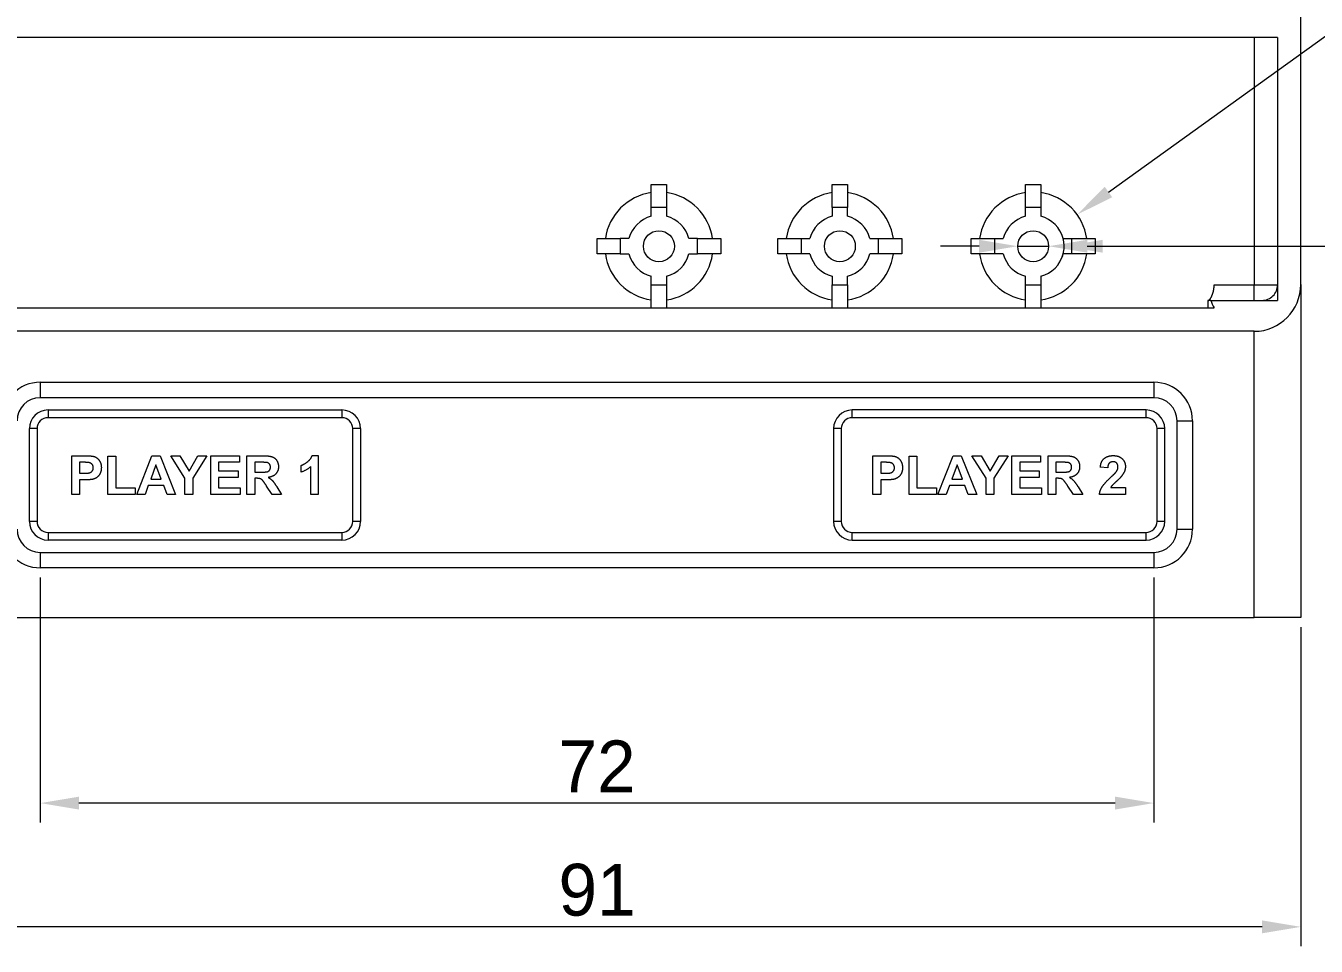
# Model space of a CAD drawing. Header units: millimetres. Extents: x 15 to 415, y 5 to 292.
# Drawn here: x 80.6 to 164, y 183.2 to 242.8 of the extents above; entities that cross this region are included whole.
import ezdxf

# ---------------------------------------------------------------- set-up
doc = ezdxf.new("R2010")
doc.units = ezdxf.units.MM
doc.layers.add('Annotations', color=7, linetype='Continuous')
doc.layers.add('Geometries', color=7, linetype='Continuous')
doc.styles.add('Shapr15', font='txt', dxfattribs={"height": 3.3495})
doc.dimstyles.new('ISO-25', dxfattribs={"dimtxt": 2.5, "dimasz": 2.5, "dimexe": 1.25, "dimexo": 0.625, "dimtad": 1, "dimtxsty": 'Standard', "dimcen": 2.5, "dimadec": 0, "dimazin": 0, "dimtfac": 1, "dimtmove": 0, "dimatfit": 3, "dimfxl": 1, "dimarcsym": 0})

# ---------------------------------------------------------------- blocks, each defined once
blk = doc.blocks.new('*D4')
at = {"layer": 'Annotations', "color": 0, "linetype": 'Continuous', "lineweight": 15}
blk.add_line((150.57, 232.004), (176.372, 250.57), dxfattribs=at)
at = {"layer": 'Annotations', "color": 0}
blk.add_solid([(150.327, 232.343), (150.814, 231.666), (148.541, 230.544)], dxfattribs=at)
at = {"layer": 'Defpoints', "color": 0}
for p in [(148.541, 230.544), (145.7, 228.5)]:
    blk.add_point(p, dxfattribs=at)
at = {"layer": 'Annotations', "color": 0, "lineweight": 15, "insert": (170.274, 249.107), "char_height": 3.3495, "attachment_point": 5, "rotation": 35.73638, "style": 'Shapr15'}
blk.add_mtext('\\A1;R3.5', dxfattribs=at)
blk = doc.blocks.new('*D5')
at = {"layer": 'Annotations', "color": 0, "linetype": 'Continuous', "lineweight": 15}
for p, q in [((142.2, 228.5), (139.7, 228.5)), ((144.7, 228.5), (146.7, 228.5)), ((149.2, 228.5), (175.688, 228.5))]:
    blk.add_line(p, q, dxfattribs=at)
at = {"layer": 'Annotations', "color": 0}
for points in [[(142.2, 228.083), (142.2, 228.917), (144.7, 228.5)], [(149.2, 228.917), (149.2, 228.083), (146.7, 228.5)]]:
    blk.add_solid(points, dxfattribs=at)
at = {"layer": 'Defpoints', "color": 0}
for p in [(144.7, 228.5), (146.7, 228.5)]:
    blk.add_point(p, dxfattribs=at)
at = {"layer": 'Annotations', "color": 0, "lineweight": 15, "insert": (172.356, 230.875), "char_height": 3.3495, "attachment_point": 5, "style": 'Shapr15'}
blk.add_mtext('\\A1;%%c2', dxfattribs=at)
blk = doc.blocks.new('*D6')
at = {"layer": 'Annotations', "color": 0, "linetype": 'Continuous', "lineweight": 15}
blk.add_line((150.2, 228.5), (184.637, 228.5), dxfattribs=at)
at = {"layer": 'Annotations', "color": 0, "lineweight": 15}
blk.add_arc((145.7, 228.5), 2, 323.58009, 14.47751, dxfattribs=at)
at = {"layer": 'Annotations', "color": 0}
blk.add_solid([(150.2, 228.917), (150.2, 228.083), (147.7, 228.5)], dxfattribs=at)
at = {"layer": 'Defpoints', "color": 0}
for p in [(145.7, 228.5), (147.7, 228.5)]:
    blk.add_point(p, dxfattribs=at)
at = {"layer": 'Annotations', "color": 0, "lineweight": 15, "insert": (181.225, 230.875), "char_height": 3.3495, "attachment_point": 5, "style": 'Shapr15'}
blk.add_mtext('\\A1;R2', dxfattribs=at)
blk = doc.blocks.new('*D7')
at = {"layer": 'Annotations', "color": 0, "linetype": 'Continuous', "lineweight": 15}
for p, q in [((81.5, 207.084), (81.5, 191.25)), ((153.5, 207.084), (153.5, 191.25)), ((151, 192.5), (84, 192.5))]:
    blk.add_line(p, q, dxfattribs=at)
at = {"layer": 'Annotations', "color": 0}
for points in [[(84, 192.917), (84, 192.083), (81.5, 192.5)], [(151, 192.083), (151, 192.917), (153.5, 192.5)]]:
    blk.add_solid(points, dxfattribs=at)
at = {"layer": 'Defpoints', "color": 0}
for p in [(81.5, 207.709), (153.5, 207.709), (81.5, 192.5)]:
    blk.add_point(p, dxfattribs=at)
at = {"layer": 'Annotations', "color": 0, "lineweight": 15, "insert": (117.5, 194.875), "char_height": 3.3495, "attachment_point": 5, "style": 'Shapr15'}
blk.add_mtext('\\A1;72', dxfattribs=at)
blk = doc.blocks.new('*D8')
at = {"layer": 'Annotations', "color": 0, "linetype": 'Continuous', "lineweight": 15}
for p, q in [((72, 203.875), (72, 183.25)), ((163, 203.875), (163, 183.25)), ((160.5, 184.5), (74.5, 184.5))]:
    blk.add_line(p, q, dxfattribs=at)
at = {"layer": 'Annotations', "color": 0}
for points in [[(74.5, 184.917), (74.5, 184.083), (72, 184.5)], [(160.5, 184.083), (160.5, 184.917), (163, 184.5)]]:
    blk.add_solid(points, dxfattribs=at)
at = {"layer": 'Defpoints', "color": 0}
for p in [(72, 204.5), (163, 204.5), (72, 184.5)]:
    blk.add_point(p, dxfattribs=at)
at = {"layer": 'Annotations', "color": 0, "lineweight": 15, "insert": (117.5, 186.875), "char_height": 3.3495, "attachment_point": 5, "style": 'Shapr15'}
blk.add_mtext('\\A1;91', dxfattribs=at)

msp = doc.modelspace()

# ---------------------------------------------------------------- linework, layer by layer
at = {"layer": 'Geometries', "linetype": 'Continuous', "lineweight": 13}
for p, q in [((163, 226.031), (163, 243.5)), ((160, 242), (75, 242)), ((161.5, 242), (160, 242)), ((160, 242), (160, 226)), ((161.5, 242), (161.5, 226)), ((121, 231.964), (121, 232.5)), ((121, 232.5), (122, 232.5)), ((121, 231), (121, 231.964)), ((122, 232.5), (122, 231.964)), ((122, 231.964), (122, 231)), ((132.7, 231.964), (132.7, 232.5)), ((132.7, 232.5), (133.7, 232.5)), ((132.7, 231), (132.7, 231.964)), ((133.7, 232.5), (133.7, 231.964)), ((133.7, 231.964), (133.7, 231)), ((145.2, 231.964), (145.2, 232.5)), ((145.2, 232.5), (146.2, 232.5)), ((145.2, 231), (145.2, 231.964)), ((146.2, 232.5), (146.2, 231.964)), ((146.2, 231.964), (146.2, 231)), ((122, 231), (121, 231)), ((121, 230.436), (121, 231)), ((122, 231), (122, 230.436)), ((133.7, 231), (132.7, 231)), ((132.7, 231), (132.7, 230.436)), ((133.7, 230.436), (133.7, 231)), ((145.2, 230.436), (145.2, 231)), ((146.2, 231), (145.2, 231)), ((146.2, 231), (146.2, 230.436)), ((117.5, 228), (117.5, 229)), ((117.5, 229), (118.036, 229)), ((118.036, 229), (119, 229)), ((119.564, 229), (119, 229)), ((119, 229), (119, 228)), ((124, 229), (123.436, 229)), ((124, 229), (124.964, 229)), ((124, 228), (124, 229)), ((124.964, 229), (125.5, 229)), ((125.5, 229), (125.5, 228)), ((129.2, 228), (129.2, 229)), ((129.2, 229), (129.736, 229)), ((129.736, 229), (130.7, 229)), ((130.7, 229), (131.264, 229)), ((130.7, 229), (130.7, 228)), ((135.136, 229), (135.7, 229)), ((135.7, 228), (135.7, 229)), ((135.7, 229), (136.664, 229)), ((136.664, 229), (137.2, 229)), ((137.2, 229), (137.2, 228)), ((141.7, 228), (141.7, 229)), ((141.7, 229), (142.236, 229)), ((142.236, 229), (143.2, 229)), ((143.2, 229), (143.2, 228)), ((143.2, 229), (143.764, 229)), ((147.636, 229), (148.2, 229)), ((148.2, 228), (148.2, 229)), ((148.2, 229), (149.164, 229)), ((149.164, 229), (149.7, 229)), ((149.7, 229), (149.7, 228)), ((118.036, 228), (117.5, 228)), ((119, 228), (118.036, 228)), ((119, 228), (119.564, 228)), ((123.436, 228), (124, 228)), ((124.964, 228), (124, 228)), ((125.5, 228), (124.964, 228)), ((129.736, 228), (129.2, 228)), ((130.7, 228), (129.736, 228)), ((131.264, 228), (130.7, 228)), ((135.7, 228), (135.136, 228)), ((136.664, 228), (135.7, 228)), ((137.2, 228), (136.664, 228)), ((142.236, 228), (141.7, 228)), ((143.2, 228), (142.236, 228)), ((143.764, 228), (143.2, 228)), ((148.2, 228), (147.636, 228)), ((149.164, 228), (148.2, 228)), ((149.7, 228), (149.164, 228)), ((121, 226), (121, 226.564)), ((122, 226.564), (122, 226)), ((132.7, 226.564), (132.7, 226)), ((133.7, 226), (133.7, 226.564)), ((145.2, 226), (145.2, 226.564)), ((146.2, 226.564), (146.2, 226)), ((121, 226), (122, 226)), ((121, 225.036), (121, 226)), ((122, 226), (122, 225.036)), ((132.7, 226), (133.7, 226)), ((132.7, 225.036), (132.7, 226)), ((133.7, 226), (133.7, 225.036)), ((145.2, 226), (146.2, 226)), ((145.2, 225.036), (145.2, 226)), ((146.2, 226), (146.2, 225.036)), ((157.402, 226), (160, 226)), ((160, 225), (160, 226)), ((160, 226), (161.5, 226)), ((161.5, 226), (161.5, 225)), ((163, 226.031), (163, 204.5)), ((78, 224.515), (121, 224.515)), ((121, 224.515), (121, 225.036)), ((121, 224.515), (122, 224.515)), ((122, 225.036), (122, 224.515)), ((122, 224.515), (132.7, 224.515)), ((132.7, 224.515), (132.7, 225.036)), ((132.7, 224.515), (133.7, 224.515)), ((133.7, 225.036), (133.7, 224.515)), ((133.7, 224.515), (145.2, 224.515)), ((145.2, 224.515), (145.2, 225.036)), ((145.2, 224.515), (146.2, 224.515)), ((146.2, 225.036), (146.2, 224.515)), ((146.2, 224.515), (157, 224.515)), ((157.042, 225), (157, 225)), ((157, 225), (157, 224.515)), ((157, 224.515), (157.402, 224.515)), ((157.179, 225), (157.042, 225)), ((157.179, 225), (160, 225)), ((160, 225), (160.5, 225)), ((160.5, 225), (161.5, 225)), ((160, 223), (75, 223)), ((160, 204.5), (160, 223)), ((81.5, 219.709), (153.5, 219.709)), ((81.5, 219.709), (81.5, 218.709)), ((153.5, 219.709), (153.5, 218.709)), ((153.5, 218.709), (81.5, 218.709)), ((82, 217.916), (82, 217.416)), ((82, 217.916), (101, 217.916)), ((101, 217.916), (101, 217.416)), ((134, 217.416), (134, 217.916)), ((153, 217.916), (134, 217.916)), ((153, 217.416), (153, 217.916)), ((101, 217.416), (82, 217.416)), ((153, 217.416), (134, 217.416)), ((155, 210.209), (155, 217.209)), ((155, 217.209), (156, 217.209)), ((156, 217.209), (156, 210.209)), ((81.293, 216.709), (80.793, 216.709)), ((80.793, 210.709), (80.793, 216.709)), ((81.293, 216.709), (81.293, 210.709)), ((102.207, 216.709), (101.707, 216.709)), ((101.707, 210.709), (101.707, 216.709)), ((102.207, 216.709), (102.207, 210.709)), ((132.793, 216.709), (132.793, 210.709)), ((133.293, 216.709), (132.793, 216.709)), ((133.293, 216.709), (133.293, 210.709)), ((153.707, 210.709), (153.707, 216.709)), ((154.207, 216.709), (153.707, 216.709)), ((154.207, 210.709), (154.207, 216.709)), ((83.532, 214.954), (84.342, 214.954)), ((83.532, 212.454), (83.532, 214.954)), ((84.037, 214.531), (84.037, 213.822)), ((84.281, 214.531), (84.037, 214.531)), ((85.875, 214.933), (86.38, 214.933)), ((85.875, 212.454), (85.875, 214.933)), ((86.38, 214.933), (86.38, 212.875)), ((87.741, 212.454), (88.714, 214.954)), ((88.714, 214.954), (89.248, 214.954)), ((89.248, 214.954), (90.249, 212.454)), ((90.853, 213.506), (89.937, 214.954)), ((89.937, 214.954), (90.529, 214.954)), ((90.529, 214.954), (91.117, 213.965)), ((91.117, 213.965), (91.694, 214.954)), ((92.275, 214.954), (91.356, 213.503)), ((91.694, 214.954), (92.275, 214.954)), ((92.526, 214.954), (94.379, 214.954)), ((92.526, 212.454), (92.526, 214.954)), ((93.031, 214.531), (93.031, 213.977)), ((94.379, 214.531), (93.031, 214.531)), ((94.379, 214.954), (94.379, 214.531)), ((94.857, 214.954), (95.919, 214.954)), ((94.857, 212.454), (94.857, 214.954)), ((95.362, 214.531), (95.362, 213.897)), ((95.756, 214.531), (95.362, 214.531)), ((99.079, 214.964), (99.468, 214.964)), ((99.468, 214.964), (99.468, 212.454)), ((135.336, 214.954), (136.146, 214.954)), ((135.336, 212.454), (135.336, 214.954)), ((135.841, 214.531), (135.841, 213.822)), ((136.084, 214.531), (135.841, 214.531)), ((137.679, 212.454), (137.679, 214.933)), ((137.679, 214.933), (138.184, 214.933)), ((138.184, 214.933), (138.184, 212.875)), ((139.545, 212.454), (140.518, 214.954)), ((140.518, 214.954), (141.052, 214.954)), ((141.052, 214.954), (142.053, 212.454)), ((141.741, 214.954), (142.333, 214.954)), ((142.657, 213.506), (141.741, 214.954)), ((142.333, 214.954), (142.921, 213.965)), ((142.921, 213.965), (143.497, 214.954)), ((144.079, 214.954), (143.16, 213.503)), ((143.497, 214.954), (144.079, 214.954)), ((144.33, 212.454), (144.33, 214.954)), ((144.33, 214.954), (146.183, 214.954)), ((144.834, 214.531), (144.834, 213.977)), ((146.183, 214.531), (144.834, 214.531)), ((146.183, 214.954), (146.183, 214.531)), ((146.661, 214.954), (147.723, 214.954)), ((146.661, 212.454), (146.661, 214.954)), ((147.56, 214.531), (147.166, 214.531)), ((147.166, 214.531), (147.166, 213.897)), ((84.037, 213.822), (84.313, 213.822)), ((88.975, 214.371), (88.638, 213.443)), ((89.32, 213.443), (88.975, 214.371)), ((93.031, 213.977), (94.286, 213.977)), ((94.286, 213.977), (94.286, 213.556)), ((95.362, 213.897), (95.735, 213.897)), ((98.37, 213.897), (98.37, 214.331)), ((98.989, 212.454), (98.989, 214.26)), ((135.841, 213.822), (136.117, 213.822)), ((140.779, 214.371), (140.442, 213.443)), ((141.124, 213.443), (140.779, 214.371)), ((144.834, 213.977), (146.09, 213.977)), ((146.09, 213.977), (146.09, 213.556)), ((147.166, 213.897), (147.539, 213.897)), ((150.518, 214.176), (150.041, 214.224)), ((84.037, 213.397), (84.037, 212.454)), ((84.366, 213.397), (84.037, 213.397)), ((86.38, 212.875), (87.635, 212.875)), ((87.635, 212.875), (87.635, 212.454)), ((88.482, 213.022), (88.276, 212.454)), ((89.482, 213.022), (88.482, 213.022)), ((88.638, 213.443), (89.32, 213.443)), ((89.7, 212.454), (89.482, 213.022)), ((90.853, 212.454), (90.853, 213.506)), ((91.356, 213.503), (91.356, 212.454)), ((93.031, 213.556), (93.031, 212.875)), ((94.286, 213.556), (93.031, 213.556)), ((93.031, 212.875), (94.427, 212.875)), ((94.427, 212.875), (94.427, 212.454)), ((95.464, 213.498), (95.362, 213.498)), ((95.362, 213.498), (95.362, 212.454)), ((96.501, 212.454), (96.136, 212.998)), ((96.799, 212.942), (97.105, 212.454)), ((135.841, 213.397), (135.841, 212.454)), ((136.17, 213.397), (135.841, 213.397)), ((138.184, 212.875), (139.439, 212.875)), ((139.439, 212.875), (139.439, 212.454)), ((140.286, 213.022), (140.08, 212.454)), ((141.286, 213.022), (140.286, 213.022)), ((140.442, 213.443), (141.124, 213.443)), ((141.504, 212.454), (141.286, 213.022)), ((142.657, 212.454), (142.657, 213.506)), ((143.16, 213.503), (143.16, 212.454)), ((144.834, 213.556), (144.834, 212.875)), ((146.09, 213.556), (144.834, 213.556)), ((144.834, 212.875), (146.231, 212.875)), ((146.231, 212.875), (146.231, 212.454)), ((147.166, 213.498), (147.166, 212.454)), ((147.268, 213.498), (147.166, 213.498)), ((148.305, 212.454), (147.94, 212.998)), ((148.603, 212.942), (148.908, 212.454)), ((150.713, 212.899), (151.664, 212.899)), ((151.664, 212.899), (151.664, 212.454)), ((84.037, 212.454), (83.532, 212.454)), ((87.635, 212.454), (85.875, 212.454)), ((88.276, 212.454), (87.741, 212.454)), ((90.249, 212.454), (89.7, 212.454)), ((91.356, 212.454), (90.853, 212.454)), ((94.427, 212.454), (92.526, 212.454)), ((95.362, 212.454), (94.857, 212.454)), ((97.105, 212.454), (96.501, 212.454)), ((99.468, 212.454), (98.989, 212.454)), ((135.841, 212.454), (135.336, 212.454)), ((139.439, 212.454), (137.679, 212.454)), ((140.08, 212.454), (139.545, 212.454)), ((142.053, 212.454), (141.504, 212.454)), ((143.16, 212.454), (142.657, 212.454)), ((146.231, 212.454), (144.33, 212.454)), ((147.166, 212.454), (146.661, 212.454)), ((148.908, 212.454), (148.305, 212.454)), ((151.664, 212.454), (149.984, 212.454)), ((81.293, 210.709), (80.793, 210.709)), ((102.207, 210.709), (101.707, 210.709)), ((133.293, 210.709), (132.793, 210.709)), ((154.207, 210.709), (153.707, 210.709)), ((82, 210.002), (82, 209.502)), ((82, 210.002), (101, 210.002)), ((101, 209.502), (82, 209.502)), ((101, 210.002), (101, 209.502)), ((134, 210.002), (153, 210.002)), ((134, 209.502), (134, 210.002)), ((134, 209.502), (153, 209.502)), ((153, 209.502), (153, 210.002)), ((155, 210.209), (156, 210.209)), ((81.5, 208.709), (153.5, 208.709)), ((81.5, 208.709), (81.5, 207.709)), ((153.5, 208.709), (153.5, 207.709)), ((153.5, 207.709), (81.5, 207.709)), ((75, 204.5), (160, 204.5)), ((163, 204.5), (160, 204.5))]:
    msp.add_line(p, q, dxfattribs=at)
at = {"layer": 'Geometries', "linetype": 'Continuous', "lineweight": 13, "flags": 128}
for points in [[(157.042, 225), (157.046, 225), (157.05, 225.001), (157.054, 225.002), (157.058, 225.004), (157.063, 225.006), (157.068, 225.009), (157.072, 225.012), (157.077, 225.016), (157.082, 225.02), (157.088, 225.025), (157.093, 225.03), (157.099, 225.036), (157.105, 225.042), (157.111, 225.049), (157.117, 225.056), (157.125, 225.066), (157.133, 225.076), (157.14, 225.087), (157.148, 225.098), (157.156, 225.11), (157.165, 225.123), (157.173, 225.136), (157.181, 225.15), (157.188, 225.162), (157.195, 225.175), (157.202, 225.188), (157.21, 225.201), (157.217, 225.215), (157.224, 225.229), (157.231, 225.244), (157.238, 225.259), (157.245, 225.275), (157.253, 225.291), (157.26, 225.307), (157.267, 225.323), (157.274, 225.34), (157.28, 225.358), (157.287, 225.375), (157.294, 225.394), (157.301, 225.414), (157.308, 225.434), (157.315, 225.454), (157.321, 225.474), (157.327, 225.494), (157.333, 225.514), (157.339, 225.534), (157.344, 225.555), (157.35, 225.576), (157.355, 225.597), (157.36, 225.618), (157.364, 225.64), (157.369, 225.662), (157.373, 225.684), (157.377, 225.708), (157.381, 225.732), (157.385, 225.756), (157.388, 225.781), (157.391, 225.805), (157.393, 225.829), (157.396, 225.853), (157.398, 225.877), (157.399, 225.901), (157.4, 225.926), (157.401, 225.951), (157.402, 225.975), (157.402, 226)], [(84.644, 214.514), (84.635, 214.515), (84.626, 214.517), (84.616, 214.518), (84.606, 214.519), (84.594, 214.521), (84.582, 214.522), (84.569, 214.523), (84.557, 214.524), (84.544, 214.525), (84.53, 214.526), (84.516, 214.526), (84.501, 214.527), (84.485, 214.528), (84.469, 214.528), (84.452, 214.529), (84.435, 214.529), (84.417, 214.53), (84.399, 214.53), (84.379, 214.53), (84.361, 214.531), (84.341, 214.531), (84.322, 214.531), (84.301, 214.531), (84.281, 214.531)], [(84.342, 214.954), (84.374, 214.954), (84.405, 214.954), (84.435, 214.953), (84.465, 214.953), (84.494, 214.953), (84.521, 214.952), (84.548, 214.952), (84.574, 214.951), (84.599, 214.95), (84.624, 214.949), (84.648, 214.948), (84.672, 214.947), (84.694, 214.946), (84.716, 214.945), (84.737, 214.944), (84.757, 214.942), (84.776, 214.941), (84.795, 214.939), (84.813, 214.937), (84.83, 214.935), (84.846, 214.934), (84.861, 214.932), (84.876, 214.929), (84.889, 214.927), (84.901, 214.925), (84.912, 214.923), (84.923, 214.921), (84.933, 214.919), (84.942, 214.916)], [(84.847, 214.403), (84.836, 214.414), (84.826, 214.424), (84.815, 214.434), (84.804, 214.443), (84.792, 214.452), (84.781, 214.46), (84.769, 214.468), (84.756, 214.475), (84.744, 214.482), (84.73, 214.488), (84.717, 214.493), (84.703, 214.499), (84.689, 214.503), (84.674, 214.507), (84.659, 214.511), (84.644, 214.514)], [(84.942, 214.916), (84.961, 214.911), (84.98, 214.905), (84.999, 214.899), (85.017, 214.892), (85.035, 214.885), (85.053, 214.877), (85.07, 214.868), (85.089, 214.858), (85.107, 214.848), (85.126, 214.836), (85.143, 214.824), (85.161, 214.812), (85.178, 214.799), (85.195, 214.785), (85.211, 214.77), (85.227, 214.755), (85.243, 214.74), (85.258, 214.724), (85.273, 214.707), (85.288, 214.69), (85.302, 214.672)], [(85.302, 214.672), (85.315, 214.655), (85.327, 214.637), (85.338, 214.619), (85.349, 214.601), (85.359, 214.582), (85.369, 214.563), (85.378, 214.544), (85.386, 214.525), (85.393, 214.507), (85.4, 214.488), (85.407, 214.468), (85.413, 214.448), (85.418, 214.428), (85.423, 214.408), (85.428, 214.387), (85.432, 214.366), (85.435, 214.344), (85.439, 214.322), (85.441, 214.3), (85.443, 214.278), (85.445, 214.257), (85.446, 214.235), (85.447, 214.212), (85.447, 214.19), (85.447, 214.165), (85.446, 214.142), (85.445, 214.118), (85.444, 214.095), (85.442, 214.073), (85.439, 214.051), (85.436, 214.03), (85.433, 214.01), (85.43, 213.99), (85.426, 213.971), (85.421, 213.952), (85.416, 213.931), (85.41, 213.91), (85.403, 213.891), (85.396, 213.871), (85.389, 213.852), (85.381, 213.833), (85.372, 213.815), (85.363, 213.798)], [(96.124, 214.522), (96.119, 214.523), (96.114, 214.524), (96.108, 214.524), (96.102, 214.525), (96.095, 214.525), (96.087, 214.526), (96.079, 214.526), (96.071, 214.527), (96.061, 214.527), (96.051, 214.527), (96.041, 214.528), (96.029, 214.528), (96.017, 214.528), (96.005, 214.529), (95.992, 214.529), (95.978, 214.529), (95.964, 214.53), (95.949, 214.53), (95.933, 214.53), (95.917, 214.53), (95.901, 214.53), (95.883, 214.531), (95.865, 214.531), (95.845, 214.531), (95.824, 214.531), (95.802, 214.531), (95.779, 214.531), (95.756, 214.531)], [(95.919, 214.954), (95.951, 214.954), (95.981, 214.953), (96.011, 214.953), (96.04, 214.952), (96.069, 214.951), (96.096, 214.95), (96.122, 214.949), (96.148, 214.947), (96.174, 214.946), (96.199, 214.944), (96.224, 214.941), (96.247, 214.939), (96.27, 214.936), (96.293, 214.934), (96.315, 214.931), (96.336, 214.927), (96.356, 214.924), (96.376, 214.92), (96.395, 214.916), (96.413, 214.912), (96.431, 214.908), (96.448, 214.904), (96.464, 214.899), (96.479, 214.894), (96.493, 214.89), (96.506, 214.885), (96.519, 214.88), (96.532, 214.874), (96.544, 214.869), (96.563, 214.86), (96.582, 214.85), (96.6, 214.839), (96.617, 214.828), (96.634, 214.817), (96.651, 214.805), (96.666, 214.792), (96.682, 214.779), (96.697, 214.765), (96.712, 214.75), (96.727, 214.734), (96.741, 214.718), (96.754, 214.701), (96.767, 214.684), (96.78, 214.666), (96.792, 214.647)], [(96.314, 214.424), (96.305, 214.434), (96.296, 214.443), (96.287, 214.452), (96.277, 214.46), (96.266, 214.467), (96.256, 214.475), (96.245, 214.481), (96.233, 214.488), (96.221, 214.493), (96.209, 214.499), (96.196, 214.504), (96.182, 214.509), (96.168, 214.513), (96.154, 214.516), (96.139, 214.52), (96.124, 214.522)], [(96.792, 214.647), (96.805, 214.627), (96.816, 214.607), (96.827, 214.587), (96.837, 214.566), (96.846, 214.545), (96.854, 214.523), (96.862, 214.502), (96.869, 214.482), (96.875, 214.461), (96.88, 214.44), (96.885, 214.419), (96.889, 214.398), (96.893, 214.377), (96.896, 214.355), (96.898, 214.333), (96.9, 214.311), (96.901, 214.288), (96.902, 214.265), (96.902, 214.242), (96.901, 214.221), (96.9, 214.199), (96.899, 214.178), (96.897, 214.158), (96.894, 214.137), (96.891, 214.116), (96.887, 214.095), (96.883, 214.075), (96.878, 214.054), (96.873, 214.034), (96.867, 214.015), (96.86, 213.997), (96.854, 213.979), (96.847, 213.961), (96.839, 213.944), (96.831, 213.927), (96.822, 213.91), (96.813, 213.894), (96.803, 213.878), (96.793, 213.862), (96.783, 213.846), (96.772, 213.831), (96.76, 213.817), (96.749, 213.802), (96.736, 213.788)], [(98.37, 214.331), (98.392, 214.339), (98.414, 214.347), (98.437, 214.356), (98.46, 214.366), (98.482, 214.377), (98.506, 214.388), (98.528, 214.4), (98.55, 214.412), (98.572, 214.424), (98.595, 214.438), (98.618, 214.452), (98.641, 214.466), (98.664, 214.482), (98.688, 214.498), (98.711, 214.515), (98.735, 214.532), (98.754, 214.546), (98.773, 214.561), (98.792, 214.576), (98.81, 214.591), (98.828, 214.606), (98.847, 214.623), (98.865, 214.639), (98.882, 214.656), (98.898, 214.674), (98.915, 214.691), (98.93, 214.709), (98.944, 214.726), (98.958, 214.743), (98.971, 214.76), (98.983, 214.778), (98.995, 214.796), (99.008, 214.816), (99.02, 214.836), (99.032, 214.857), (99.042, 214.878), (99.053, 214.899), (99.062, 214.92), (99.071, 214.942), (99.079, 214.964)], [(136.448, 214.514), (136.439, 214.515), (136.43, 214.517), (136.42, 214.518), (136.409, 214.519), (136.398, 214.521), (136.386, 214.522), (136.373, 214.523), (136.361, 214.524), (136.348, 214.525), (136.334, 214.526), (136.32, 214.526), (136.305, 214.527), (136.289, 214.528), (136.273, 214.528), (136.256, 214.529), (136.239, 214.529), (136.221, 214.53), (136.202, 214.53), (136.183, 214.53), (136.165, 214.531), (136.145, 214.531), (136.126, 214.531), (136.105, 214.531), (136.084, 214.531)], [(136.146, 214.954), (136.178, 214.954), (136.209, 214.954), (136.239, 214.953), (136.269, 214.953), (136.298, 214.953), (136.325, 214.952), (136.352, 214.952), (136.378, 214.951), (136.403, 214.95), (136.428, 214.949), (136.452, 214.948), (136.475, 214.947), (136.498, 214.946), (136.52, 214.945), (136.541, 214.944), (136.561, 214.942), (136.58, 214.941), (136.599, 214.939), (136.617, 214.937), (136.634, 214.935), (136.65, 214.934), (136.665, 214.932), (136.68, 214.929), (136.693, 214.927), (136.705, 214.925), (136.716, 214.923), (136.727, 214.921), (136.737, 214.919), (136.746, 214.916)], [(136.651, 214.403), (136.64, 214.414), (136.63, 214.424), (136.619, 214.434), (136.608, 214.443), (136.596, 214.452), (136.584, 214.46), (136.572, 214.468), (136.56, 214.475), (136.547, 214.482), (136.534, 214.488), (136.521, 214.493), (136.507, 214.499), (136.492, 214.503), (136.478, 214.507), (136.463, 214.511), (136.448, 214.514)], [(136.746, 214.916), (136.765, 214.911), (136.784, 214.905), (136.803, 214.899), (136.821, 214.892), (136.839, 214.885), (136.857, 214.877), (136.874, 214.868), (136.893, 214.858), (136.911, 214.848), (136.929, 214.836), (136.947, 214.824), (136.965, 214.812), (136.982, 214.799), (136.999, 214.785), (137.015, 214.77), (137.031, 214.755), (137.047, 214.74), (137.062, 214.724), (137.077, 214.707), (137.092, 214.69), (137.106, 214.672)], [(137.106, 214.672), (137.118, 214.655), (137.131, 214.637), (137.142, 214.619), (137.153, 214.601), (137.163, 214.582), (137.173, 214.563), (137.182, 214.544), (137.19, 214.525), (137.197, 214.507), (137.204, 214.488), (137.211, 214.468), (137.217, 214.448), (137.222, 214.428), (137.227, 214.408), (137.232, 214.387), (137.236, 214.366), (137.239, 214.344), (137.242, 214.322), (137.245, 214.3), (137.247, 214.278), (137.249, 214.257), (137.25, 214.235), (137.251, 214.212), (137.251, 214.19), (137.251, 214.165), (137.25, 214.142), (137.249, 214.118), (137.247, 214.095), (137.245, 214.073), (137.243, 214.051), (137.24, 214.03), (137.237, 214.01), (137.233, 213.99), (137.229, 213.971), (137.225, 213.952), (137.22, 213.931), (137.214, 213.91), (137.207, 213.891), (137.2, 213.871), (137.193, 213.852), (137.185, 213.833), (137.176, 213.815), (137.167, 213.798)], [(147.928, 214.522), (147.923, 214.523), (147.918, 214.524), (147.912, 214.524), (147.906, 214.525), (147.899, 214.525), (147.891, 214.526), (147.883, 214.526), (147.874, 214.527), (147.865, 214.527), (147.855, 214.527), (147.845, 214.528), (147.833, 214.528), (147.821, 214.528), (147.809, 214.529), (147.796, 214.529), (147.782, 214.529), (147.768, 214.53), (147.753, 214.53), (147.737, 214.53), (147.721, 214.53), (147.704, 214.53), (147.687, 214.531), (147.669, 214.531), (147.649, 214.531), (147.628, 214.531), (147.606, 214.531), (147.583, 214.531), (147.56, 214.531)], [(147.723, 214.954), (147.753, 214.954), (147.782, 214.953), (147.811, 214.953), (147.838, 214.952), (147.866, 214.952), (147.892, 214.95), (147.918, 214.949), (147.943, 214.948), (147.967, 214.946), (147.991, 214.945), (148.015, 214.943), (148.038, 214.94), (148.06, 214.938), (148.082, 214.935), (148.103, 214.933), (148.124, 214.93), (148.144, 214.927), (148.163, 214.923), (148.182, 214.92), (148.2, 214.916), (148.218, 214.912), (148.234, 214.908), (148.251, 214.904), (148.268, 214.899), (148.284, 214.894), (148.3, 214.889), (148.315, 214.883), (148.33, 214.877), (148.349, 214.868), (148.368, 214.859), (148.387, 214.849), (148.405, 214.839), (148.423, 214.827), (148.44, 214.815), (148.456, 214.804), (148.471, 214.791), (148.486, 214.778), (148.501, 214.765), (148.515, 214.751), (148.529, 214.736), (148.542, 214.721), (148.555, 214.705), (148.568, 214.688), (148.58, 214.671), (148.592, 214.654), (148.603, 214.636), (148.614, 214.618), (148.624, 214.6), (148.634, 214.58), (148.643, 214.559), (148.652, 214.538), (148.66, 214.517), (148.668, 214.496), (148.675, 214.474), (148.681, 214.454), (148.686, 214.433), (148.69, 214.411), (148.694, 214.39), (148.698, 214.368), (148.7, 214.346), (148.703, 214.324), (148.704, 214.301), (148.705, 214.278), (148.705, 214.255), (148.705, 214.232), (148.704, 214.21), (148.703, 214.188), (148.701, 214.166), (148.699, 214.143), (148.695, 214.12), (148.691, 214.098), (148.687, 214.076), (148.682, 214.054), (148.676, 214.033), (148.67, 214.013), (148.663, 213.993), (148.656, 213.974), (148.648, 213.956), (148.64, 213.937), (148.631, 213.919), (148.621, 213.902), (148.611, 213.884), (148.601, 213.867), (148.59, 213.851), (148.578, 213.835), (148.566, 213.819), (148.553, 213.803), (148.54, 213.788)], [(148.118, 214.424), (148.109, 214.434), (148.1, 214.443), (148.091, 214.452), (148.081, 214.46), (148.07, 214.467), (148.06, 214.475), (148.049, 214.481), (148.037, 214.488), (148.025, 214.493), (148.013, 214.499), (148, 214.504), (147.986, 214.509), (147.972, 214.513), (147.958, 214.516), (147.943, 214.52), (147.928, 214.522)], [(150.041, 214.224), (150.044, 214.251), (150.048, 214.278), (150.052, 214.304), (150.056, 214.329), (150.061, 214.354), (150.066, 214.379), (150.072, 214.403), (150.078, 214.424), (150.084, 214.445), (150.09, 214.466), (150.097, 214.486), (150.104, 214.506), (150.112, 214.525), (150.12, 214.544), (150.128, 214.562), (150.137, 214.58), (150.146, 214.597), (150.155, 214.614), (150.165, 214.631), (150.175, 214.646), (150.184, 214.661), (150.195, 214.675), (150.205, 214.689), (150.216, 214.703), (150.229, 214.718), (150.242, 214.732), (150.256, 214.747), (150.271, 214.76), (150.285, 214.773), (150.3, 214.786), (150.316, 214.798), (150.334, 214.81), (150.351, 214.822), (150.369, 214.834), (150.388, 214.845), (150.407, 214.856), (150.426, 214.866), (150.445, 214.876), (150.465, 214.885), (150.485, 214.894), (150.506, 214.902), (150.526, 214.909), (150.547, 214.916), (150.568, 214.923), (150.589, 214.929), (150.612, 214.935), (150.636, 214.94), (150.66, 214.945), (150.685, 214.95), (150.71, 214.953), (150.735, 214.957), (150.759, 214.959), (150.783, 214.961), (150.808, 214.963), (150.833, 214.964), (150.859, 214.964), (150.884, 214.964), (150.91, 214.964), (150.935, 214.963), (150.959, 214.961), (150.984, 214.959), (151.007, 214.957), (151.03, 214.954), (151.053, 214.951), (151.075, 214.947), (151.099, 214.942), (151.122, 214.937), (151.145, 214.931), (151.167, 214.925), (151.189, 214.918), (151.21, 214.911), (151.23, 214.904), (151.25, 214.896), (151.269, 214.887), (151.288, 214.879), (151.306, 214.869), (151.324, 214.86), (151.342, 214.849), (151.359, 214.838), (151.376, 214.827), (151.392, 214.815), (151.408, 214.803), (151.423, 214.791), (151.438, 214.778), (151.453, 214.765)], [(151.084, 213.941), (151.096, 213.959), (151.107, 213.977), (151.117, 213.995), (151.126, 214.012), (151.135, 214.03), (151.143, 214.048), (151.15, 214.066), (151.156, 214.082), (151.162, 214.098), (151.167, 214.115), (151.171, 214.131), (151.174, 214.147), (151.177, 214.163), (151.18, 214.179), (151.182, 214.196), (151.183, 214.212), (151.183, 214.228), (151.183, 214.244), (151.183, 214.259), (151.182, 214.277), (151.18, 214.295), (151.178, 214.312), (151.175, 214.328), (151.171, 214.344), (151.167, 214.358), (151.163, 214.373), (151.158, 214.387), (151.152, 214.4), (151.146, 214.413), (151.14, 214.425), (151.133, 214.436), (151.126, 214.447), (151.118, 214.458), (151.109, 214.468), (151.1, 214.478), (151.09, 214.487), (151.08, 214.497), (151.069, 214.505), (151.058, 214.513), (151.046, 214.521), (151.035, 214.527), (151.023, 214.533), (151.011, 214.539), (150.999, 214.544), (150.986, 214.548), (150.972, 214.552), (150.959, 214.556), (150.944, 214.559), (150.93, 214.562), (150.915, 214.564), (150.899, 214.565), (150.883, 214.566), (150.868, 214.567), (150.853, 214.567), (150.838, 214.566), (150.824, 214.565), (150.81, 214.564), (150.796, 214.562), (150.782, 214.56), (150.769, 214.557), (150.755, 214.554), (150.743, 214.55), (150.73, 214.546), (150.718, 214.542), (150.704, 214.536), (150.691, 214.529), (150.678, 214.522), (150.665, 214.514), (150.656, 214.507), (150.646, 214.5), (150.637, 214.492), (150.628, 214.484), (150.619, 214.475), (150.611, 214.466), (150.603, 214.456), (150.595, 214.446), (150.588, 214.435), (150.58, 214.423), (150.573, 214.41), (150.567, 214.397), (150.561, 214.383), (150.555, 214.369), (150.55, 214.354), (150.545, 214.338), (150.54, 214.322), (150.536, 214.305), (150.532, 214.288), (150.529, 214.27), (150.526, 214.252), (150.524, 214.234), (150.522, 214.215), (150.52, 214.196), (150.518, 214.176)], [(151.453, 214.765), (151.467, 214.75), (151.481, 214.736), (151.495, 214.722), (151.508, 214.707), (151.52, 214.692), (151.532, 214.676), (151.546, 214.658), (151.558, 214.639), (151.57, 214.62), (151.582, 214.601), (151.591, 214.584), (151.6, 214.566), (151.608, 214.548), (151.616, 214.529), (151.623, 214.511), (151.63, 214.492), (151.636, 214.473), (151.641, 214.453), (151.646, 214.434), (151.65, 214.414), (151.654, 214.394), (151.657, 214.373), (151.66, 214.352), (151.662, 214.331), (151.663, 214.31), (151.664, 214.289), (151.664, 214.266), (151.664, 214.243), (151.663, 214.22), (151.662, 214.198), (151.66, 214.175), (151.657, 214.153), (151.654, 214.129), (151.649, 214.105), (151.645, 214.082), (151.639, 214.058), (151.633, 214.035), (151.626, 214.011), (151.619, 213.988), (151.612, 213.967), (151.604, 213.947), (151.595, 213.926), (151.586, 213.905), (151.576, 213.884), (151.565, 213.863), (151.554, 213.841), (151.542, 213.82), (151.53, 213.798), (151.517, 213.776), (151.503, 213.755), (151.489, 213.733), (151.474, 213.712), (151.46, 213.691), (151.444, 213.67), (151.428, 213.648), (151.412, 213.627)], [(84.313, 213.822), (84.336, 213.822), (84.359, 213.822), (84.381, 213.822), (84.402, 213.823), (84.423, 213.823), (84.442, 213.824), (84.462, 213.824), (84.48, 213.825), (84.498, 213.826), (84.516, 213.828), (84.533, 213.829), (84.55, 213.83), (84.565, 213.832), (84.581, 213.833), (84.595, 213.835), (84.609, 213.837), (84.623, 213.839), (84.636, 213.841), (84.648, 213.843), (84.66, 213.846), (84.671, 213.848), (84.681, 213.851), (84.691, 213.854), (84.699, 213.856), (84.707, 213.859), (84.714, 213.862), (84.721, 213.865), (84.729, 213.868), (84.735, 213.871), (84.749, 213.877), (84.761, 213.884), (84.774, 213.892), (84.786, 213.899), (84.797, 213.908), (84.808, 213.916), (84.819, 213.925), (84.83, 213.936), (84.841, 213.947), (84.851, 213.959), (84.861, 213.971), (84.87, 213.984)], [(84.87, 213.984), (84.878, 213.997), (84.886, 214.01), (84.893, 214.024), (84.9, 214.039), (84.906, 214.053), (84.911, 214.068), (84.915, 214.083), (84.919, 214.098), (84.922, 214.114), (84.924, 214.13), (84.926, 214.147), (84.927, 214.164), (84.927, 214.181), (84.926, 214.198), (84.925, 214.215), (84.924, 214.231), (84.921, 214.247), (84.918, 214.263), (84.914, 214.278), (84.91, 214.293), (84.905, 214.307), (84.899, 214.321), (84.893, 214.335), (84.887, 214.347), (84.88, 214.359), (84.872, 214.37), (84.864, 214.382), (84.856, 214.393), (84.847, 214.403)], [(85.363, 213.798), (85.353, 213.778), (85.342, 213.759), (85.33, 213.741), (85.319, 213.723), (85.307, 213.706), (85.294, 213.689), (85.282, 213.673), (85.269, 213.658), (85.256, 213.643), (85.242, 213.628), (85.228, 213.614), (85.213, 213.601), (85.198, 213.587), (85.183, 213.575), (85.167, 213.563), (85.151, 213.551)], [(95.735, 213.897), (95.759, 213.897), (95.782, 213.897), (95.804, 213.897), (95.826, 213.897), (95.847, 213.897), (95.867, 213.898), (95.886, 213.898), (95.905, 213.899), (95.923, 213.899), (95.94, 213.9), (95.957, 213.9), (95.975, 213.901), (95.992, 213.902), (96.009, 213.903), (96.025, 213.904), (96.041, 213.905), (96.056, 213.906), (96.07, 213.907), (96.083, 213.909), (96.096, 213.91), (96.109, 213.911), (96.12, 213.913), (96.131, 213.915), (96.142, 213.916), (96.151, 213.918), (96.16, 213.92), (96.169, 213.922), (96.176, 213.923), (96.182, 213.925), (96.188, 213.927), (96.194, 213.929), (96.199, 213.931), (96.205, 213.933), (96.21, 213.935), (96.224, 213.941), (96.237, 213.948), (96.25, 213.956), (96.262, 213.964), (96.274, 213.972), (96.285, 213.982), (96.295, 213.991), (96.304, 214.001), (96.314, 214.011), (96.322, 214.022), (96.33, 214.033)], [(96.736, 213.788), (96.723, 213.774), (96.709, 213.76), (96.695, 213.747), (96.68, 213.734), (96.665, 213.722), (96.649, 213.71), (96.633, 213.698), (96.616, 213.687), (96.598, 213.675), (96.58, 213.664), (96.56, 213.654), (96.541, 213.644), (96.52, 213.635), (96.5, 213.625), (96.478, 213.617), (96.456, 213.609), (96.434, 213.601), (96.411, 213.594), (96.387, 213.587), (96.363, 213.581), (96.34, 213.575), (96.316, 213.57), (96.292, 213.565), (96.267, 213.561), (96.242, 213.557)], [(96.33, 214.033), (96.338, 214.044), (96.344, 214.056), (96.351, 214.068), (96.356, 214.081), (96.361, 214.094), (96.366, 214.107), (96.37, 214.121), (96.373, 214.135), (96.376, 214.149), (96.378, 214.163), (96.379, 214.176), (96.38, 214.19), (96.381, 214.204), (96.381, 214.219), (96.381, 214.233), (96.381, 214.248), (96.38, 214.262), (96.378, 214.277), (96.375, 214.292), (96.372, 214.307), (96.369, 214.321), (96.365, 214.335), (96.36, 214.348), (96.354, 214.361), (96.349, 214.372), (96.343, 214.384), (96.337, 214.394), (96.33, 214.405), (96.322, 214.415), (96.314, 214.424)], [(98.989, 214.26), (98.965, 214.238), (98.941, 214.217), (98.917, 214.196), (98.892, 214.176), (98.867, 214.156), (98.841, 214.137), (98.815, 214.118), (98.786, 214.098), (98.757, 214.079), (98.727, 214.06), (98.696, 214.042), (98.665, 214.025), (98.634, 214.008), (98.602, 213.992), (98.57, 213.976), (98.537, 213.961), (98.504, 213.947), (98.471, 213.933), (98.438, 213.921), (98.404, 213.908), (98.37, 213.897)], [(136.117, 213.822), (136.14, 213.822), (136.163, 213.822), (136.184, 213.822), (136.206, 213.823), (136.227, 213.823), (136.246, 213.824), (136.265, 213.824), (136.284, 213.825), (136.302, 213.826), (136.32, 213.828), (136.337, 213.829), (136.353, 213.83), (136.369, 213.832), (136.385, 213.833), (136.399, 213.835), (136.413, 213.837), (136.427, 213.839), (136.44, 213.841), (136.452, 213.843), (136.463, 213.846), (136.474, 213.848), (136.485, 213.851), (136.495, 213.854), (136.503, 213.856), (136.511, 213.859), (136.518, 213.862), (136.525, 213.865), (136.532, 213.868), (136.539, 213.871), (136.553, 213.877), (136.565, 213.884), (136.578, 213.892), (136.59, 213.899), (136.601, 213.908), (136.612, 213.916), (136.623, 213.925), (136.634, 213.936), (136.645, 213.947), (136.655, 213.959), (136.664, 213.971), (136.674, 213.984)], [(136.674, 213.984), (136.682, 213.997), (136.69, 214.01), (136.697, 214.024), (136.704, 214.039), (136.71, 214.053), (136.715, 214.068), (136.719, 214.083), (136.723, 214.098), (136.726, 214.114), (136.728, 214.13), (136.73, 214.147), (136.73, 214.164), (136.731, 214.181), (136.73, 214.198), (136.729, 214.215), (136.727, 214.231), (136.725, 214.247), (136.722, 214.263), (136.718, 214.278), (136.714, 214.293), (136.709, 214.307), (136.703, 214.321), (136.697, 214.335), (136.691, 214.347), (136.684, 214.359), (136.676, 214.37), (136.668, 214.382), (136.66, 214.393), (136.651, 214.403)], [(137.167, 213.798), (137.157, 213.778), (137.146, 213.759), (137.134, 213.741), (137.123, 213.723), (137.11, 213.706), (137.098, 213.689), (137.086, 213.673), (137.073, 213.658), (137.06, 213.643), (137.046, 213.628), (137.031, 213.614), (137.017, 213.601), (137.002, 213.587), (136.987, 213.575), (136.971, 213.563), (136.955, 213.551)], [(147.539, 213.897), (147.563, 213.897), (147.585, 213.897), (147.608, 213.897), (147.63, 213.897), (147.651, 213.897), (147.671, 213.898), (147.69, 213.898), (147.709, 213.899), (147.726, 213.899), (147.744, 213.9), (147.761, 213.9), (147.779, 213.901), (147.796, 213.902), (147.813, 213.903), (147.829, 213.904), (147.845, 213.905), (147.86, 213.906), (147.874, 213.907), (147.887, 213.909), (147.9, 213.91), (147.913, 213.911), (147.924, 213.913), (147.935, 213.915), (147.945, 213.916), (147.955, 213.918), (147.964, 213.92), (147.973, 213.922), (147.98, 213.923), (147.986, 213.925), (147.992, 213.927), (147.998, 213.929), (148.003, 213.931), (148.008, 213.933), (148.014, 213.935), (148.028, 213.941), (148.041, 213.948), (148.054, 213.956), (148.066, 213.964), (148.078, 213.972), (148.089, 213.982), (148.099, 213.991), (148.108, 214.001), (148.117, 214.011), (148.126, 214.022), (148.134, 214.033)], [(148.54, 213.788), (148.527, 213.774), (148.513, 213.76), (148.499, 213.747), (148.484, 213.734), (148.469, 213.722), (148.453, 213.71), (148.437, 213.698), (148.42, 213.687), (148.402, 213.675), (148.384, 213.664), (148.364, 213.654), (148.345, 213.644), (148.324, 213.635), (148.303, 213.625), (148.282, 213.617), (148.26, 213.609), (148.238, 213.601), (148.215, 213.594), (148.191, 213.587), (148.167, 213.581), (148.144, 213.575), (148.12, 213.57), (148.096, 213.565), (148.071, 213.561), (148.046, 213.557)], [(148.134, 214.033), (148.142, 214.044), (148.148, 214.056), (148.155, 214.068), (148.16, 214.081), (148.165, 214.094), (148.17, 214.107), (148.174, 214.121), (148.177, 214.135), (148.18, 214.149), (148.182, 214.163), (148.183, 214.176), (148.184, 214.19), (148.185, 214.204), (148.185, 214.219), (148.185, 214.233), (148.185, 214.248), (148.183, 214.262), (148.182, 214.277), (148.179, 214.292), (148.176, 214.307), (148.173, 214.321), (148.168, 214.335), (148.164, 214.348), (148.158, 214.361), (148.153, 214.372), (148.147, 214.384), (148.14, 214.394), (148.133, 214.405), (148.126, 214.415), (148.118, 214.424)], [(150.687, 213.532), (150.71, 213.553), (150.731, 213.573), (150.753, 213.593), (150.773, 213.613), (150.793, 213.632), (150.812, 213.65), (150.831, 213.668), (150.848, 213.685), (150.866, 213.702), (150.883, 213.719), (150.899, 213.735), (150.915, 213.751), (150.93, 213.766), (150.944, 213.781), (150.958, 213.795), (150.971, 213.809), (150.984, 213.822), (150.996, 213.835), (151.007, 213.847), (151.018, 213.859), (151.028, 213.871), (151.038, 213.882), (151.047, 213.892), (151.054, 213.901), (151.061, 213.91), (151.068, 213.918), (151.074, 213.926), (151.079, 213.934), (151.084, 213.941)], [(151.412, 213.627), (151.404, 213.617), (151.395, 213.607), (151.386, 213.596), (151.377, 213.585), (151.367, 213.574), (151.356, 213.562), (151.345, 213.55), (151.333, 213.537), (151.321, 213.524), (151.307, 213.51), (151.293, 213.495), (151.279, 213.481), (151.263, 213.465), (151.248, 213.45), (151.231, 213.434), (151.214, 213.417), (151.197, 213.401), (151.179, 213.383), (151.16, 213.366), (151.141, 213.348), (151.125, 213.333), (151.109, 213.318), (151.093, 213.303), (151.077, 213.289), (151.061, 213.274), (151.046, 213.26), (151.03, 213.245), (151.014, 213.231), (150.999, 213.217), (150.985, 213.203), (150.971, 213.19), (150.957, 213.178), (150.945, 213.165), (150.933, 213.155), (150.922, 213.144), (150.912, 213.134), (150.901, 213.124), (150.892, 213.115), (150.883, 213.106), (150.874, 213.097), (150.865, 213.089), (150.857, 213.081), (150.85, 213.073), (150.843, 213.066), (150.836, 213.059), (150.829, 213.052), (150.822, 213.045), (150.816, 213.038), (150.811, 213.032)], [(84.889, 213.433), (84.873, 213.43), (84.856, 213.427), (84.838, 213.424), (84.819, 213.421), (84.8, 213.418), (84.78, 213.416), (84.76, 213.414), (84.741, 213.412), (84.721, 213.41), (84.7, 213.408), (84.68, 213.407), (84.658, 213.405), (84.636, 213.404), (84.613, 213.403), (84.59, 213.402), (84.567, 213.401), (84.543, 213.4), (84.518, 213.399), (84.492, 213.398), (84.462, 213.398), (84.431, 213.397), (84.399, 213.397), (84.366, 213.397)], [(85.151, 213.551), (85.13, 213.537), (85.11, 213.524), (85.089, 213.512), (85.068, 213.5), (85.047, 213.489), (85.027, 213.479), (85.006, 213.47), (84.986, 213.462), (84.967, 213.455), (84.948, 213.448), (84.928, 213.443), (84.909, 213.437), (84.889, 213.433)], [(95.87, 213.365), (95.857, 213.379), (95.844, 213.391), (95.831, 213.403), (95.817, 213.414), (95.804, 213.424), (95.79, 213.433), (95.777, 213.442), (95.766, 213.448), (95.755, 213.454), (95.744, 213.459), (95.734, 213.463), (95.725, 213.467), (95.716, 213.47), (95.707, 213.473), (95.698, 213.476), (95.687, 213.478), (95.676, 213.481), (95.665, 213.483), (95.653, 213.485), (95.64, 213.487), (95.627, 213.489), (95.613, 213.491), (95.599, 213.492), (95.585, 213.493), (95.569, 213.494), (95.553, 213.495), (95.536, 213.496), (95.519, 213.497), (95.501, 213.497), (95.483, 213.497), (95.464, 213.498)], [(96.136, 212.998), (96.122, 213.018), (96.109, 213.038), (96.096, 213.057), (96.084, 213.076), (96.071, 213.094), (96.06, 213.111), (96.048, 213.128), (96.037, 213.144), (96.026, 213.16), (96.015, 213.175), (96.005, 213.19), (95.994, 213.204), (95.985, 213.218), (95.975, 213.232), (95.966, 213.245), (95.957, 213.257), (95.948, 213.269), (95.94, 213.28), (95.932, 213.29), (95.924, 213.301), (95.916, 213.31), (95.909, 213.319), (95.902, 213.328), (95.895, 213.337), (95.888, 213.345), (95.882, 213.352), (95.876, 213.359), (95.87, 213.365)], [(96.242, 213.557), (96.264, 213.544), (96.287, 213.53), (96.308, 213.516), (96.329, 213.502), (96.35, 213.488), (96.369, 213.474), (96.388, 213.459), (96.407, 213.445), (96.425, 213.43), (96.442, 213.415), (96.459, 213.4), (96.475, 213.385), (96.491, 213.369), (96.5, 213.36), (96.51, 213.35), (96.519, 213.34), (96.529, 213.329), (96.539, 213.317), (96.548, 213.307), (96.557, 213.295), (96.567, 213.283), (96.577, 213.27), (96.587, 213.257), (96.597, 213.243), (96.608, 213.229), (96.62, 213.213), (96.632, 213.196), (96.645, 213.178), (96.657, 213.16), (96.67, 213.141), (96.684, 213.121), (96.697, 213.101), (96.711, 213.08), (96.725, 213.058), (96.74, 213.036), (96.754, 213.013), (96.769, 212.99), (96.784, 212.966), (96.799, 212.942)], [(136.693, 213.433), (136.677, 213.43), (136.66, 213.427), (136.642, 213.424), (136.623, 213.421), (136.604, 213.418), (136.584, 213.416), (136.564, 213.414), (136.545, 213.412), (136.525, 213.41), (136.504, 213.408), (136.483, 213.407), (136.462, 213.405), (136.44, 213.404), (136.417, 213.403), (136.394, 213.402), (136.371, 213.401), (136.346, 213.4), (136.322, 213.399), (136.296, 213.398), (136.266, 213.398), (136.235, 213.397), (136.202, 213.397), (136.17, 213.397)], [(136.955, 213.551), (136.934, 213.537), (136.914, 213.524), (136.893, 213.512), (136.872, 213.5), (136.851, 213.489), (136.83, 213.479), (136.809, 213.47), (136.79, 213.462), (136.771, 213.455), (136.752, 213.448), (136.732, 213.443), (136.713, 213.437), (136.693, 213.433)], [(147.674, 213.365), (147.661, 213.379), (147.648, 213.391), (147.635, 213.403), (147.621, 213.414), (147.608, 213.424), (147.594, 213.433), (147.581, 213.442), (147.57, 213.448), (147.559, 213.454), (147.548, 213.459), (147.537, 213.463), (147.529, 213.467), (147.52, 213.47), (147.511, 213.473), (147.501, 213.476), (147.491, 213.478), (147.48, 213.481), (147.469, 213.483), (147.456, 213.485), (147.444, 213.487), (147.431, 213.489), (147.417, 213.491), (147.403, 213.492), (147.389, 213.493), (147.373, 213.494), (147.357, 213.495), (147.34, 213.496), (147.323, 213.497), (147.305, 213.497), (147.287, 213.497), (147.268, 213.498)], [(147.94, 212.998), (147.926, 213.018), (147.913, 213.038), (147.9, 213.057), (147.888, 213.076), (147.875, 213.094), (147.864, 213.111), (147.852, 213.128), (147.841, 213.144), (147.83, 213.16), (147.819, 213.175), (147.809, 213.19), (147.798, 213.204), (147.788, 213.218), (147.779, 213.232), (147.77, 213.245), (147.761, 213.257), (147.752, 213.269), (147.743, 213.28), (147.735, 213.29), (147.728, 213.301), (147.72, 213.31), (147.713, 213.319), (147.706, 213.328), (147.699, 213.337), (147.692, 213.345), (147.686, 213.352), (147.679, 213.359), (147.674, 213.365)], [(148.046, 213.557), (148.071, 213.542), (148.096, 213.526), (148.121, 213.51), (148.144, 213.494), (148.167, 213.478), (148.19, 213.461), (148.211, 213.444), (148.23, 213.429), (148.248, 213.413), (148.266, 213.397), (148.283, 213.381), (148.3, 213.364), (148.316, 213.347)], [(148.316, 213.347), (148.326, 213.337), (148.336, 213.326), (148.346, 213.314), (148.356, 213.301), (148.367, 213.287), (148.378, 213.273), (148.39, 213.258), (148.401, 213.244), (148.412, 213.229), (148.423, 213.214), (148.435, 213.198), (148.446, 213.181), (148.458, 213.164), (148.471, 213.146), (148.483, 213.128), (148.496, 213.109), (148.509, 213.089), (148.522, 213.069), (148.536, 213.048), (148.549, 213.028), (148.562, 213.007), (148.576, 212.986), (148.589, 212.964), (148.603, 212.942)], [(149.984, 212.454), (149.988, 212.48), (149.991, 212.506), (149.996, 212.532), (150.001, 212.558), (150.006, 212.584), (150.012, 212.61), (150.019, 212.634), (150.026, 212.657), (150.033, 212.681), (150.041, 212.705), (150.049, 212.728), (150.059, 212.754), (150.07, 212.78), (150.081, 212.806), (150.093, 212.832), (150.106, 212.857), (150.119, 212.882), (150.134, 212.907), (150.148, 212.932)], [(150.148, 212.932), (150.158, 212.948), (150.169, 212.965), (150.18, 212.981), (150.192, 212.999), (150.204, 213.016), (150.217, 213.034), (150.231, 213.052), (150.245, 213.07), (150.26, 213.088), (150.276, 213.108), (150.292, 213.128), (150.309, 213.148), (150.327, 213.168), (150.346, 213.189), (150.365, 213.21), (150.384, 213.232), (150.405, 213.253), (150.426, 213.276), (150.448, 213.298), (150.47, 213.321), (150.493, 213.345), (150.517, 213.368), (150.541, 213.393), (150.564, 213.415), (150.588, 213.438), (150.612, 213.461), (150.636, 213.484), (150.661, 213.508), (150.687, 213.532)], [(150.811, 213.032), (150.797, 213.017), (150.785, 213.002), (150.773, 212.987), (150.761, 212.972), (150.75, 212.957), (150.74, 212.942), (150.73, 212.928), (150.721, 212.913), (150.713, 212.899)]]:
    msp.add_lwpolyline(points, dxfattribs=at)
at = {"layer": 'Geometries', "linetype": 'Continuous', "lineweight": 13}
for centre in [(121.5, 228.5), (133.2, 228.5), (145.7, 228.5)]:
    msp.add_circle(centre, 1, dxfattribs=at)
for centre, radius, start, end in [((121.5, 228.5), 3.5, 98.21321, 171.78679), ((121.5, 228.5), 3.5, 8.21321, 81.78679), ((133.2, 228.5), 3.5, 98.21321, 171.78679), ((133.2, 228.5), 3.5, 8.21321, 81.78679), ((145.7, 228.5), 3.5, 98.21321, 171.78679), ((145.7, 228.5), 3.5, 8.21321, 81.78679), ((121.5, 228.5), 2, 104.47751, 165.52249), ((121.5, 228.5), 2, 14.47751, 75.52249), ((133.2, 228.5), 2, 104.47751, 165.52249), ((133.2, 228.5), 2, 14.47751, 75.52249), ((145.7, 228.5), 2, 104.47751, 165.52249), ((145.7, 228.5), 2, 14.47751, 75.52249), ((121.5, 228.5), 3.5, 188.21321, 261.78679), ((121.5, 228.5), 2, 194.47751, 255.52249), ((121.5, 228.5), 2, 284.47751, 345.52249), ((121.5, 228.5), 3.5, 278.21321, 351.78679), ((133.2, 228.5), 3.5, 188.21321, 261.78679), ((133.2, 228.5), 2, 194.47751, 255.52249), ((133.2, 228.5), 2, 284.47751, 345.52249), ((133.2, 228.5), 3.5, 278.21321, 351.78679), ((145.7, 228.5), 3.5, 188.21321, 261.78679), ((145.7, 228.5), 2, 194.47751, 255.52249), ((145.7, 228.5), 2, 284.47751, 345.52249), ((145.7, 228.5), 3.5, 278.21321, 351.78679), ((160.5, 226), 1, 269.99998, 0.00002), ((81.5, 217.209), 2.5, 90, 180), ((153.5, 217.209), 2.5, 0, 90), ((81.5, 217.209), 1.5, 90, 180), ((153.5, 217.209), 1.5, 0, 90), ((82, 216.709), 1.207, 90, 180), ((101, 216.709), 1.207, 0, 90), ((134, 216.709), 1.207, 90, 180), ((153, 216.709), 1.207, 0, 90), ((82, 216.709), 0.707, 90, 180), ((101, 216.709), 0.707, 0, 90), ((134, 216.709), 0.707, 90, 180), ((153, 216.709), 0.707, 0, 90), ((82, 210.709), 1.207, 180, 270), ((82, 210.709), 0.707, 180, 270), ((101, 210.709), 0.707, 270, 0), ((101, 210.709), 1.207, 270, 0), ((134, 210.709), 1.207, 180, 270), ((134, 210.709), 0.707, 180, 270), ((153, 210.709), 0.707, 270, 0), ((153, 210.709), 1.207, 270, 0), ((81.5, 210.209), 2.5, 180, 270), ((81.5, 210.209), 1.5, 180, 270), ((153.5, 210.209), 1.5, 270, 0), ((153.5, 210.209), 2.5, 270, 0)]:
    msp.add_arc(centre, radius, start, end, dxfattribs=at)
for major_axis, start_param, end_param in [((0, 3.031), 3.141593, 4.712389), ((0, -3.031), 5.059379, 5.235988)]:
    msp.add_ellipse((160, 226.031), major_axis=major_axis, ratio=0.989897, start_param=start_param, end_param=end_param, dxfattribs=at)

# ---------------------------------------------------------------- dimensions: what is measured, and where the dimension line sits
at = {"layer": 'Annotations', "linetype": 'Continuous', "lineweight": 15}
for mpoint, picture, middle in [((148.541, 230.544), '*D4', (171.661, 247.18)), ((147.7, 228.5), '*D6', (181.225, 228.5))]:
    dim = msp.add_radius_dim(center=(145.7, 228.5), mpoint=mpoint, dimstyle='ISO-25', override={"dimscale": 1, "dimgap": 0.7, "dimdec": 2, "dimlfac": 1, "dimrnd": 0.01, "dimzin": 8, "dimdsep": 46, "dimtxsty": 'Shapr15', "dimcen": 0, "dimadec": 2, "dimtol": 0, "dimlim": 0, "dimtp": 0, "dimtm": 0, "dimtfac": 0.6, "dimtdec": 8, "dimtofl": 0, "dimfrac": 2, "dimtolj": 1, "dimlwd": 15, "dimlwe": 15}, dxfattribs=at)
    dim.commit()
    dim.dimension.update_dxf_attribs({"geometry": picture, "text_midpoint": middle, "dimtype": 164})
dim = msp.add_diameter_dim_2p(p1=(144.7, 228.5), p2=(146.7, 228.5), dimstyle='ISO-25', override={"dimscale": 1, "dimgap": 0.7, "dimdec": 2, "dimlfac": 1, "dimrnd": 0.01, "dimzin": 8, "dimdsep": 46, "dimtxsty": 'Shapr15', "dimcen": 2.5, "dimadec": 2, "dimtol": 0, "dimlim": 0, "dimtp": 0, "dimtm": 0, "dimtfac": 0.6, "dimtdec": 8, "dimtofl": 1, "dimfrac": 2, "dimtolj": 1, "dimlwd": 15, "dimlwe": 15}, dxfattribs=at)
dim.commit()
dim.dimension.update_dxf_attribs({"geometry": '*D5', "text_midpoint": (172.356, 228.5), "dimtype": 163})
for base, p1, p2, picture, middle in [((81.5, 192.5), (153.5, 207.709), (81.5, 207.709), '*D7', (117.5, 192.5)), ((72, 184.5), (163, 204.5), (72, 204.5), '*D8', (117.5, 184.5))]:
    dim = msp.add_linear_dim(base=base, p1=p1, p2=p2, dimstyle='ISO-25', override={"dimscale": 1, "dimgap": 0.7, "dimdec": 2, "dimlfac": 1, "dimrnd": 0.01, "dimzin": 8, "dimdsep": 46, "dimtxsty": 'Shapr15', "dimse1": 0, "dimse2": 0, "dimadec": 2, "dimtol": 0, "dimlim": 0, "dimtp": 0, "dimtm": 0, "dimtfac": 0.6, "dimtdec": 8, "dimfrac": 2, "dimtolj": 1, "dimlwd": 15, "dimlwe": 15}, dxfattribs=at)
    dim.commit()
    dim.dimension.update_dxf_attribs({"geometry": picture, "text_midpoint": middle, "dimtype": 160})

doc.saveas('drawing.dxf')
